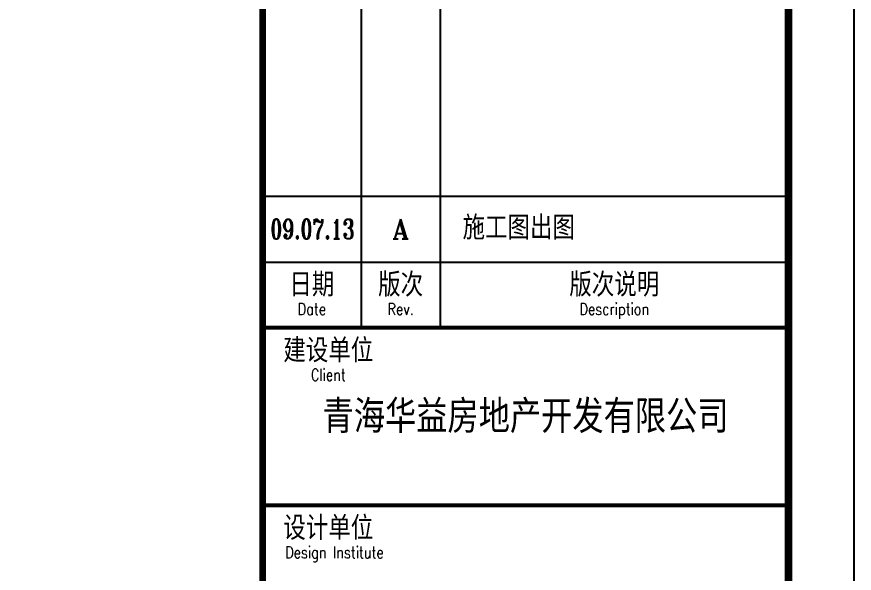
# Model space of a CAD drawing. Extents: x -1348811 to 123514, y -640545 to 749356.
# Drawn here: x -690124 to -683754, y 134771 to 139002 of the extents above; entities that cross this region are included whole.
import ezdxf
from ezdxf.enums import TextEntityAlignment as Align

# ---------------------------------------------------------------- set-up
doc = ezdxf.new("R2010")
doc.units = 0
doc.header["$LTSCALE"] = 10
doc.header["$MEASUREMENT"] = 0
doc.layers.get('0').update_dxf_attribs({"linetype": 'CONTINUOUS'})
doc.layers.add('STAIR', color=9, linetype='CONTINUOUS')
doc.layers.add('图框', color=7, linetype='CONTINUOUS')
doc.styles.add('TKZ1_tjhts.shx', font='tjromant.shx', dxfattribs={"bigfont": 'tjhts.shx'})
doc.styles.add('TKZ2_tjkts.shx', font='tjromant.shx', dxfattribs={"bigfont": 'tjkts.shx'})

# ---------------------------------------------------------------- blocks, each defined once
blk = doc.blocks.new('TJAD_TK_A1')
for p, q in [((1266.38, 940.45), (1266.38, 767.45)), ((1278.38, 940.45), (1278.38, 767.45)), ((1251.38, 777.45), (1263.38, 777.45)), ((1251.38, 777.45), (1331.38, 777.45)), ((1251.38, 767.45), (1331.38, 767.45))]:
    blk.add_line(p, q)
for points, const_width in [([(1251.38, 940.45), (1251.38, 366.45)], 1), ([(1251.38, 767.45), (1331.38, 767.45)], 0.6)]:
    blk.add_lwpolyline(points, dxfattribs=dict(const_width=const_width))
at = {"layer": '图框'}
for p, q in [((1341.38, 356.45), (1341.38, 950.45)), ((1251.38, 787.45), (1331.38, 787.45))]:
    blk.add_line(p, q, dxfattribs=at)
at = {"layer": '图框', "const_width": 1.2}
blk.add_lwpolyline([(1331.38, 940.45), (525.38, 940.45), (525.38, 366.45), (1331.38, 366.45)], close=True, dxfattribs=at)
at = {"layer": '图框', "const_width": 0.6}
blk.add_lwpolyline([(1251.38, 740.45), (1331.38, 740.45)], dxfattribs=at)
at = {"style": 'TKZ2_tjkts.shx'}
for s, p in [('日期', (1258.88, 774)), ('版次', (1272.38, 774)), ('版次说明', (1304.88, 774)), ('建设单位', (1261.38, 764)), ('设计单位', (1261.38, 737))]:
    blk.add_text(s, height=3.6, dxfattribs=at).set_placement(p, align=Align.MIDDLE_CENTER)
at = {"style": 'TKZ2_tjkts.shx', "width": 0.8}
for s, p in [('Date', (1258.88, 770.3)), ('Rev.', (1272.38, 770.3)), ('Description', (1304.88, 770.3)), ('Client', (1261.38, 760.3)), ('Design Institute', (1262.31, 733.3))]:
    blk.add_text(s, height=1.8, dxfattribs=at).set_placement(p, align=Align.MIDDLE_CENTER)
blk = doc.blocks.new('TJAD_图框_A1')
at = {"layer": '图框'}
blk.add_blockref('TJAD_TK_A1', (0, 0), dxfattribs=at)
at = {"layer": '图框', "color": 6, "style": 'TKZ1_tjhts.shx'}
for s, height, p in [('施工图出图', 3.6, (1290.35, 782.67)), ('A', 3, (1272.38, 782.45)), ('青海华益房地产开发有限公司', 5, (1291.38, 753.95))]:
    blk.add_text(s, height=height, dxfattribs=at).set_placement(p, align=Align.MIDDLE_CENTER)
at = {"layer": '图框', "color": 6, "style": 'TKZ1_tjhts.shx', "width": 0.7}
blk.add_text('09.07.13', height=3, dxfattribs=at).set_placement((1258.96, 782.45), align=Align.MIDDLE_CENTER)

msp = doc.modelspace()

# ---------------------------------------------------------------- block references
at = {"layer": 'STAIR', "xscale": 50, "yscale": 50, "zscale": 50}
msp.add_blockref('TJAD_图框_A1', (-750823.1, 98264.6), dxfattribs=at)

doc.saveas('drawing.dxf')
